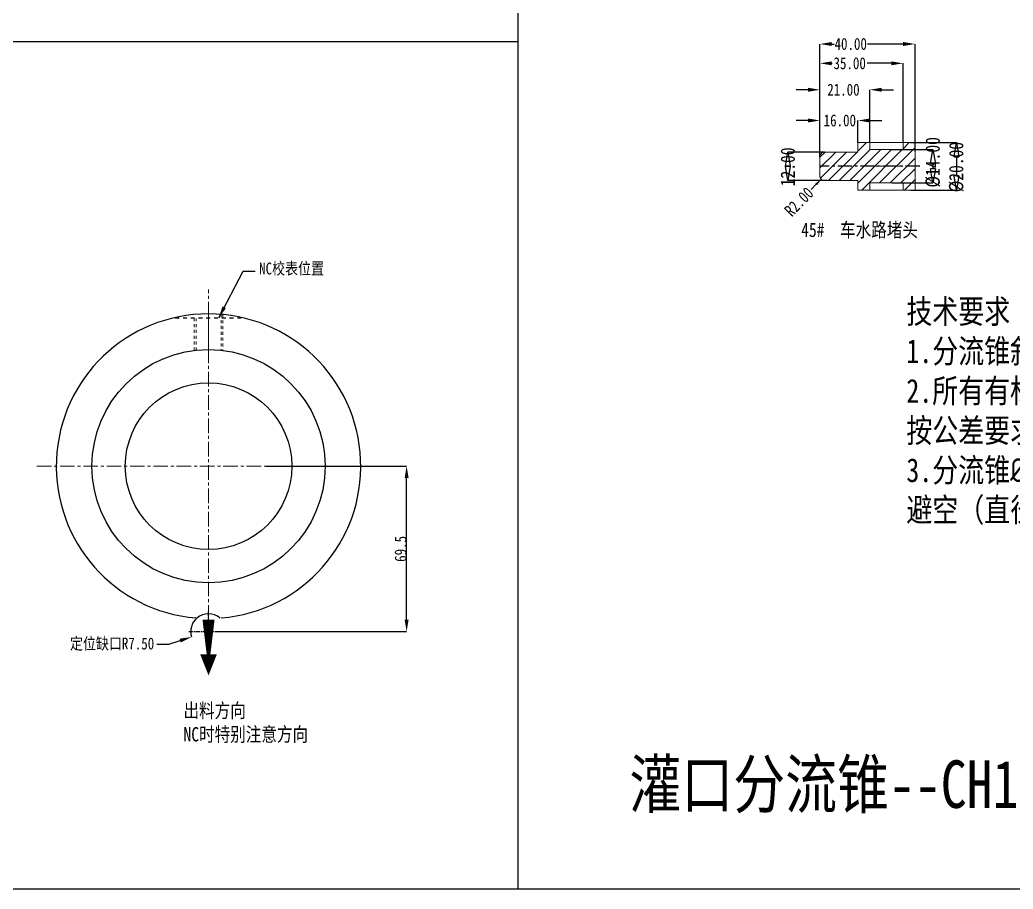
# Model space of a CAD drawing. Header units: millimetres. Extents: x -941 to 1421, y -11614 to -3210.
# Drawn here: x 94.5 to 512, y -5493.4 to -5128.2 of the extents above; entities that cross this region are included whole.
import ezdxf

# ---------------------------------------------------------------- set-up
doc = ezdxf.new("R2010")
doc.units = ezdxf.units.MM
doc.header["$LTSCALE"] = 16.335
doc.header["$PDMODE"] = 3
doc.header["$PDSIZE"] = 0.3125
for name, pattern in [('CENTER', [0.6, 0.375, -0.075, 0.075, -0.075]), ('HIDDEN', [0.2, 0.1, -0.1]), ('HIDDENX2', [0.75, 0.5, -0.25])]:
    doc.linetypes.add(name, pattern=pattern)
doc.layers.get('0').update_dxf_attribs({"linetype": 'CONTINUOUS'})
doc.layers.get('Defpoints').update_dxf_attribs({"linetype": 'CONTINUOUS'})
for name, color, linetype, lineweight in [('cool', 153, 'HIDDEN', 9), ('dim', 82, 'CONTINUOUS', 9), ('screw', 33, 'CONTINUOUS', 13), ('虚线', 6, 'HIDDENX2', 13)]:
    doc.layers.add(name, color=color, linetype=linetype, lineweight=lineweight)
doc.layers.add('DEFAULT_2', color=8, linetype='HIDDEN')
doc.styles.get("Standard").update_dxf_attribs({"font": 'txt', "width": 0.8})
doc.dimstyles.new('ISO-25', dxfattribs={"dimtxt": 8, "dimasz": 6, "dimexe": 0, "dimexo": 0, "dimgap": 0, "dimtad": 1, "dimdsep": 46, "dimtxsty": 'Standard', "dimcen": 0, "dimclrd": 4, "dimclre": 4, "dimclrt": 6, "dimazin": 0, "dimtfac": 1, "dimtofl": 0, "dimtmove": 0, "dimatfit": 3, "dimfxl": 0, "dimarcsym": 0})
doc.dimstyles.get("Standard").update_dxf_attribs({"dimtxt": 0.15625, "dimasz": 0.1875, "dimexe": 0.125, "dimexo": 0.0625, "dimtad": 0, "dimtih": 1, "dimtoh": 1, "dimdsep": 46, "dimtxsty": 'Standard', "dimcen": 0.09, "dimadec": 0, "dimazin": 0, "dimtp": 0.01, "dimtm": 0.01, "dimtfac": 1, "dimtofl": 0, "dimtmove": 0, "dimatfit": 3, "dimfxl": 0, "dimtolj": 1, "dimarcsym": 0})
doc.dimstyles.new('STANDARD$0', dxfattribs={"dimscale": 2, "dimtxt": 3, "dimasz": 3, "dimexe": 1.25, "dimexo": 0.625, "dimgap": 0.5, "dimtad": 0, "dimdsep": 46, "dimlunit": 6, "dimtxsty": 'Standard', "dimblk": 'CLOSEDBLANK', "dimcen": 0, "dimclrt": 2, "dimazin": 2, "dimtfac": 2, "dimtmove": 1, "dimatfit": 3, "dimfxl": 0, "dimtolj": 1, "dimtzin": 0, "dimarcsym": 0})

# ---------------------------------------------------------------- blocks, each defined once
blk = doc.blocks.new('*D479')
at = {"color": 4, "lineweight": -2, "ltscale": 0.5}
for p, q in [((197.93, -5315.71), (257.04, -5315.71)), ((257.04, -5380.21), (257.04, -5320.71)), ((176.5, -5385.21), (257.04, -5385.21))]:
    blk.add_line(p, q, dxfattribs=at)
at = {"color": 4, "ltscale": 0.5}
for points in [[(256.21, -5320.71), (257.88, -5320.71), (257.04, -5315.71)], [(256.21, -5380.21), (257.88, -5380.21), (257.04, -5385.21)]]:
    blk.add_solid(points, dxfattribs=at)
at = {"layer": 'Defpoints', "color": 0, "ltscale": 0.5}
for p in [(197.93, -5315.71), (257.04, -5315.71), (176.5, -5385.21)]:
    blk.add_point(p, dxfattribs=at)
at = {"color": 6, "ltscale": 0.5, "insert": (254.54, -5350.46), "char_height": 5, "attachment_point": 5, "rotation": 90}
blk.add_mtext('69.5', dxfattribs=at)
blk = doc.blocks.new('*D450')
at = {"color": 6, "lineweight": -2}
for p, q in [((157.1, -5390.5), (161.86, -5388.99)), ((152.1, -5390.5), (157.1, -5390.5))]:
    blk.add_line(p, q, dxfattribs=at)
blk.add_arc((173.78, -5385.21), 7.5, 130.5176, 197.6094, dxfattribs=at)
at = {"color": 6}
blk.add_solid([(161.61, -5388.19), (162.11, -5389.78), (166.63, -5387.48)], dxfattribs=at)
at = {"layer": 'Defpoints', "color": 0}
for p in [(173.78, -5385.21), (166.63, -5387.48)]:
    blk.add_point(p, dxfattribs=at)
at = {"color": 3, "insert": (133.23, -5390.5), "char_height": 5, "attachment_point": 5}
blk.add_mtext('\\A1;{\\fSimSun|b0|i0|c134|p2;定位缺口}R7.50', dxfattribs=at)
blk = doc.blocks.new('_ClosedBlank')
at = {"color": 0, "linetype": 'ByBlock', "lineweight": -2}
for p, q in [((-1, 0.167), (0, 0)), ((-1, 0.167), (-1, -0.167)), ((0, 0), (-1, -0.167))]:
    blk.add_line(p, q, dxfattribs=at)
blk = doc.blocks.new('*D451')
at = {"color": 6, "lineweight": -2}
for p, q in [((432.75, -5183.71), (417.29, -5183.71)), ((434, -5195.71), (417.29, -5195.71))]:
    blk.add_line(p, q, dxfattribs=at)
at = {"layer": 'Defpoints', "color": 0}
for p in [(432.75, -5183.71), (417.29, -5195.71), (434, -5195.71)]:
    blk.add_point(p, dxfattribs=at)
at = {"color": 6, "lineweight": -2, "xscale": 6, "yscale": 6, "zscale": 6}
for p, rotation in [((417.29, -5183.71), 90), ((417.29, -5195.71), 270)]:
    blk.add_blockref('_ClosedBlank', p, dxfattribs=dict(at, rotation=rotation))
at = {"color": 4, "insert": (417.29, -5189.94), "char_height": 6, "attachment_point": 5, "rotation": 90}
blk.add_mtext('\\A1;12.00', dxfattribs=at)
blk = doc.blocks.new('*D480')
at = {"color": 4, "lineweight": -2}
for p, q in [((425.75, -5170.46), (420.75, -5170.46)), ((430.75, -5185.71), (430.75, -5170.46)), ((446.75, -5179.71), (446.75, -5170.46)), ((451.75, -5170.46), (456.75, -5170.46))]:
    blk.add_line(p, q, dxfattribs=at)
at = {"color": 4}
for points in [[(425.75, -5169.62), (425.75, -5171.29), (430.75, -5170.46)], [(451.75, -5169.62), (451.75, -5171.29), (446.75, -5170.46)]]:
    blk.add_solid(points, dxfattribs=at)
at = {"layer": 'Defpoints', "color": 0}
for p in [(446.75, -5170.46), (446.75, -5179.71), (430.75, -5185.71)]:
    blk.add_point(p, dxfattribs=at)
at = {"color": 6, "insert": (439.14, -5170.46), "char_height": 5, "attachment_point": 5}
blk.add_mtext('\\A1;16.00', dxfattribs=at)
blk = doc.blocks.new('*D481')
at = {"color": 4, "lineweight": -2}
for p, q in [((425.75, -5157.55), (420.75, -5157.55)), ((430.75, -5185.71), (430.75, -5157.55)), ((451.75, -5179.71), (451.75, -5157.55)), ((456.75, -5157.55), (461.75, -5157.55))]:
    blk.add_line(p, q, dxfattribs=at)
at = {"color": 4}
for points in [[(425.75, -5156.71), (425.75, -5158.38), (430.75, -5157.55)], [(456.75, -5156.71), (456.75, -5158.38), (451.75, -5157.55)]]:
    blk.add_solid(points, dxfattribs=at)
at = {"layer": 'Defpoints', "color": 0}
for p in [(451.75, -5157.55), (451.75, -5179.71), (430.75, -5185.71)]:
    blk.add_point(p, dxfattribs=at)
at = {"color": 6, "insert": (440.66, -5157.55), "char_height": 5, "attachment_point": 5}
blk.add_mtext('\\A1;21.00', dxfattribs=at)
blk = doc.blocks.new('*D482')
at = {"color": 4, "lineweight": -2}
for p, q in [((430.75, -5185.71), (430.75, -5146.44)), ((435.75, -5146.44), (435.95, -5146.44)), ((460.75, -5146.44), (450.62, -5146.44)), ((465.75, -5179.71), (465.75, -5146.44))]:
    blk.add_line(p, q, dxfattribs=at)
at = {"color": 4}
for points in [[(435.75, -5145.61), (435.75, -5147.27), (430.75, -5146.44)], [(460.75, -5145.61), (460.75, -5147.27), (465.75, -5146.44)]]:
    blk.add_solid(points, dxfattribs=at)
at = {"layer": 'Defpoints', "color": 0}
for p in [(465.75, -5146.44), (465.75, -5179.71), (430.75, -5185.71)]:
    blk.add_point(p, dxfattribs=at)
at = {"color": 6, "insert": (443.28, -5146.44), "char_height": 5, "attachment_point": 5}
blk.add_mtext('\\A1;35.00', dxfattribs=at)
blk = doc.blocks.new('*D483')
at = {"color": 4, "lineweight": -2}
for p, q in [((430.75, -5185.71), (430.75, -5138.32)), ((435.75, -5138.32), (436.72, -5138.32)), ((465.75, -5138.32), (450.72, -5138.32)), ((470.75, -5183.43), (470.75, -5138.32))]:
    blk.add_line(p, q, dxfattribs=at)
at = {"color": 4}
for points in [[(435.75, -5137.48), (435.75, -5139.15), (430.75, -5138.32)], [(465.75, -5137.48), (465.75, -5139.15), (470.75, -5138.32)]]:
    blk.add_solid(points, dxfattribs=at)
at = {"layer": 'Defpoints', "color": 0}
for p in [(470.75, -5138.32), (470.75, -5183.43), (430.75, -5185.71)]:
    blk.add_point(p, dxfattribs=at)
at = {"color": 6, "insert": (443.72, -5138.32), "char_height": 5, "attachment_point": 5}
blk.add_mtext('\\A1;40.00', dxfattribs=at)
blk = doc.blocks.new('*D484')
at = {"color": 6, "lineweight": -2}
for p, q in [((461.11, -5182.71), (478.29, -5182.71)), ((478.29, -5188.71), (478.29, -5190.71)), ((461.11, -5196.71), (478.29, -5196.71))]:
    blk.add_line(p, q, dxfattribs=at)
at = {"layer": 'Defpoints', "color": 0}
for p in [(461.11, -5182.71), (461.11, -5196.71), (478.29, -5196.71)]:
    blk.add_point(p, dxfattribs=at)
at = {"color": 6, "lineweight": -2, "xscale": 6, "yscale": 6, "zscale": 6}
for p, rotation in [((478.29, -5182.71), 90), ((478.29, -5196.71), 270)]:
    blk.add_blockref('_ClosedBlank', p, dxfattribs=dict(at, rotation=rotation))
at = {"color": 4, "insert": (478.29, -5188.02), "char_height": 6, "attachment_point": 5, "rotation": 90}
blk.add_mtext('\\A1;%%c14.00', dxfattribs=at)
blk = doc.blocks.new('*D487')
at = {"color": 6, "lineweight": -2}
for p, q in [((468.82, -5179.71), (488.17, -5179.71)), ((488.17, -5185.71), (488.17, -5193.71)), ((468.82, -5199.71), (488.17, -5199.71))]:
    blk.add_line(p, q, dxfattribs=at)
at = {"layer": 'Defpoints', "color": 0}
for p in [(468.82, -5179.71), (468.82, -5199.71), (488.17, -5199.71)]:
    blk.add_point(p, dxfattribs=at)
at = {"color": 6, "lineweight": -2, "xscale": 6, "yscale": 6, "zscale": 6}
for p, rotation in [((488.17, -5179.71), 90), ((488.17, -5199.71), 270)]:
    blk.add_blockref('_ClosedBlank', p, dxfattribs=dict(at, rotation=rotation))
at = {"color": 4, "insert": (488.17, -5190.03), "char_height": 6, "attachment_point": 5, "rotation": 90}
blk.add_mtext('\\A1;%%c20.00', dxfattribs=at)
blk = doc.blocks.new('*D488')
at = {"color": 6, "lineweight": -2}
blk.add_line((427.12, -5199.39), (429.23, -5197.26), dxfattribs=at)
at = {"color": 6}
blk.add_solid([(428.88, -5196.91), (429.59, -5197.61), (431.35, -5195.13)], dxfattribs=at)
at = {"layer": 'Defpoints', "color": 0}
for p in [(432.75, -5193.71), (431.35, -5195.13)]:
    blk.add_point(p, dxfattribs=at)
at = {"color": 4, "insert": (421.96, -5204.6), "char_height": 5, "attachment_point": 5, "rotation": 45.2565}
blk.add_mtext('\\A1;R2.00', dxfattribs=at)

msp = doc.modelspace()

# ---------------------------------------------------------------- hatches: boundary and pattern name
h = msp.add_hatch()
h.set_pattern_fill('ANSI31', color=4, style=0)
h.set_pattern_definition([(45, (-991.5268, -5561.9602), (-2.245064, 2.245064), [])])
h.paths.add_polyline_path([(470.753, -5189.71), (470.753, -5179.71), (465.753, -5179.71), (465.753, -5182.71), (451.753, -5182.71), (451.753, -5179.71), (446.753, -5179.71), (446.753, -5183.71), (432.753, -5183.71, 0.4142136), (430.753, -5185.71), (430.753, -5189.71)])
h.paths.add_polyline_path([(430.753, -5189.71), (430.753, -5193.71, 0.4142136), (432.753, -5195.71), (446.753, -5195.71), (446.753, -5199.71), (451.753, -5199.71), (451.753, -5196.71), (465.753, -5196.71), (465.753, -5199.71), (470.753, -5199.71), (470.753, -5189.71)])

# ---------------------------------------------------------------- linework, layer by layer
at = {"ltscale": 0.5}
for p, q in [((303.835, -4807.703), (303.835, -5493.416)), ((-198.289, -5137.328), (303.835, -5137.328))]:
    msp.add_line(p, q, dxfattribs=at)
at = {"color": 1, "linetype": 'CENTER', "ltscale": 0.970285}
msp.add_line((472.753, -5189.71), (430.753, -5189.71), dxfattribs=at)
at = {"color": 1, "linetype": 'CENTER', "lineweight": 0}
for p, q in [((173.777, -5389.988), (173.777, -5241.427)), ((101.572, -5315.707), (245.981, -5315.707))]:
    msp.add_line(p, q, dxfattribs=at)
at = {"color": 1, "linetype": 'CENTER', "ltscale": 0.3}
for p, q in [((173.777, -5393.457), (173.777, -5376.957)), ((165.527, -5385.207), (182.027, -5385.207))]:
    msp.add_line(p, q, dxfattribs=at)
at = {"ltscale": 0.5}
msp.add_lwpolyline([(-198.289, -4807.703), (683.4, -4807.703), (683.4, -5493.416), (-198.289, -5493.416)], close=True, dxfattribs=at)
msp.add_lwpolyline([(173.777, -5403.612, 0, 7.027, 0), (173.777, -5394.745, 1.562, 5.075, -0.0000107), (173.777, -5380.207, 5.075, 5.075, -0.0207624)], format="xyseb")
for radius in [49, 35]:
    msp.add_circle((173.777, -5315.707), radius, dxfattribs=at)
for centre, radius, start, end in [((173.777, -5315.707), 64, 274.73725, 265.26274), ((173.777, -5385.207), 7.5, 49.31224, 130.68775)]:
    msp.add_arc(centre, radius, start, end, dxfattribs=at)
at = {"layer": 'cool', "color": 1, "linetype": 'CENTER', "ltscale": 0.621977}
msp.add_line((173.777, -5250.998), (173.777, -5266.193), dxfattribs=at)
at = {"layer": 'DEFAULT_2', "color": 8, "linetype": 'HIDDEN'}
msp.add_line((159.777, -5253.392), (187.777, -5253.392), dxfattribs=at)
at = {"layer": 'screw', "linetype": 'HIDDEN', "ltscale": 0.746373}
for p, q in [((179.027, -5251.923), (179.027, -5266.989)), ((168.527, -5253.609), (168.527, -5266.989))]:
    msp.add_line(p, q, dxfattribs=at)
at = {"layer": 'screw', "color": 92, "linetype": 'HIDDEN', "ltscale": 0.746373}
for p, q in [((179.777, -5251.989), (179.777, -5267.076)), ((167.777, -5253.609), (167.777, -5267.076))]:
    msp.add_line(p, q, dxfattribs=at)
at = {"layer": 'screw', "color": 1, "linetype": 'CENTER', "ltscale": 0.466483}
msp.add_line((173.777, -5253.609), (173.777, -5264.16), dxfattribs=at)
at = {"layer": '虚线', "ltscale": 10}
for p, q in [((446.753, -5179.71), (446.753, -5183.71)), ((470.753, -5179.71), (446.753, -5179.71)), ((451.753, -5179.71), (451.753, -5182.71)), ((465.753, -5179.71), (465.753, -5182.71)), ((470.753, -5179.71), (470.753, -5199.71)), ((446.753, -5183.71), (432.753, -5183.71)), ((465.753, -5182.71), (451.753, -5182.71)), ((430.753, -5193.71), (430.753, -5185.71)), ((446.753, -5195.71), (432.753, -5195.71)), ((446.753, -5199.71), (446.753, -5195.71)), ((451.753, -5199.71), (451.753, -5196.71)), ((465.753, -5196.71), (451.753, -5196.71)), ((465.753, -5199.71), (465.753, -5196.71)), ((470.753, -5199.71), (446.753, -5199.71))]:
    msp.add_line(p, q, dxfattribs=at)
at = {"layer": '虚线', "color": 1, "linetype": 'CENTER', "ltscale": 0.310989}
msp.add_line((453.253, -5189.71), (464.253, -5189.71), dxfattribs=at)
at = {"layer": '虚线', "ltscale": 10}
for centre, start, end in [((432.753, -5185.71), 90, 180), ((432.753, -5193.71), 180, 270)]:
    msp.add_arc(centre, 2, start, end, dxfattribs=at)

# ---------------------------------------------------------------- texts
at = {"attachment_point": 1}
for s, insert, char_height, width in [('{\\fSimSun|b0|i0|c134|p2;45#  车水路堵头}', (422.892, -5213.413), 6, 71.53055), ('{\\fSimSun|b0|i0|c134|p2;技术要求\\P1.分流锥斜度与灌口斜度实配。\\P2.所有有标注公差的位置为重点管控尺寸,按公差要求加工。\\P3.分流锥\\fISOCPEUR|b0|i0|c0|p34;%%C\\fSimSun|b0|i0|c134|p2;98（前面留30长封胶）后段需车避空（直径车小0.5）。}', (467.104, -5245.698), 10, 209.44801), ('{\\fSimSun|b0|i0|c134|p2;出料方向\\P\\C6;NC时特别注意方向}', (163.262, -5415.358), 6, 97.10809), ('{\\fSimSun|b0|i0|c134|p2;\\C2;\\P\\C256;灌口分流锥--CH184-06A 上烤盘 \\P\\H0.9993x;\\P\\H0.75x;\\P      \\P      }', (350.68, -5405.977), 20, 564.27245)]:
    msp.add_mtext(s, dxfattribs=dict(at, insert=insert, char_height=char_height, width=width))
at = {"layer": 'dim', "insert": (195.047, -5232.921), "char_height": 5, "attachment_point": 4}
msp.add_mtext('\\A1;NC{\\fSimSun|b0|i0|c134|p2;校表位置}', dxfattribs=at)

# ---------------------------------------------------------------- dimensions: what is measured, and where the dimension line sits
for base, p2, picture, middle in [((470.753, -5138.318), (470.753, -5183.431), '*D483', (443.718, -5138.318)), ((465.753, -5146.442), (465.753, -5179.71), '*D482', (443.283, -5146.442)), ((451.753, -5157.548), (451.753, -5179.71), '*D481', (440.657, -5157.548)), ((446.753, -5170.456), (446.753, -5179.71), '*D480', (439.139, -5170.456))]:
    dim = msp.add_linear_dim(base=base, p1=(430.753, -5185.71), p2=p2, dimstyle='STANDARD$0', override={"dimscale": 1, "dimtxt": 5, "dimasz": 5, "dimexe": 0, "dimexo": 0, "dimgap": 0, "dimtih": 1, "dimtoh": 1, "dimzin": 0, "dimlunit": 2, "dimclrd": 4, "dimclre": 4, "dimclrt": 6, "dimazin": 0, "dimtp": 0.01, "dimtm": 0.01, "dimtfac": 1, "dimtofl": 0, "dimtmove": 0, "dimfxl": 1.25})
    dim.commit()
    dim.dimension.update_dxf_attribs({"geometry": picture, "text_midpoint": middle, "dimtype": 160})
for base, p1, p2, picture, middle in [((478.288, -5196.71), (461.107, -5182.71), (461.107, -5196.71), '*D484', (478.288, -5188.02)), ((488.166, -5199.71), (468.816, -5179.71), (468.816, -5199.71), '*D487', (488.166, -5190.029))]:
    dim = msp.add_linear_dim(base=base, p1=p1, p2=p2, angle=90, text='%%c<>', dimstyle='STANDARD$0', override={"dimexe": 0, "dimexo": 0, "dimgap": 0, "dimzin": 0, "dimclrd": 6, "dimclre": 6, "dimclrt": 4})
    dim.commit()
    dim.dimension.update_dxf_attribs({"geometry": picture, "text_midpoint": middle, "dimtype": 160})
dim = msp.add_linear_dim(base=(417.287, -5195.71), p1=(432.753, -5183.71), p2=(433.997, -5195.71), angle=90, dimstyle='STANDARD$0', override={"dimexe": 0, "dimexo": 0, "dimgap": 0, "dimzin": 0, "dimclrd": 6, "dimclre": 6, "dimclrt": 4})
dim.commit()
dim.dimension.update_dxf_attribs({"geometry": '*D451', "text_midpoint": (417.287, -5189.941), "dimtype": 160})
dim = msp.add_radius_dim(center=(432.753, -5193.71), mpoint=(431.346, -5195.13), dimstyle='Standard', override={"dimtxt": 5, "dimasz": 3, "dimexe": 0, "dimexo": 0, "dimgap": 0, "dimtih": 0, "dimtoh": 0, "dimzin": 0, "dimcen": 0, "dimclrd": 6, "dimclre": 6, "dimclrt": 4, "dimadec": 2, "dimtp": 0, "dimtm": 0, "dimtzin": 0})
dim.commit()
dim.dimension.update_dxf_attribs({"geometry": '*D488', "text_midpoint": (421.96, -5204.601)})
at = {"ltscale": 0.5}
dim = msp.add_linear_dim(base=(257.043, -5315.707), p1=(176.499, -5385.207), p2=(197.933, -5315.707), angle=90, dimstyle='ISO-25', override={"dimtxt": 5, "dimasz": 5, "dimexe": 0, "dimexo": 0, "dimfxl": 1.25}, dxfattribs=at)
dim.commit()
dim.dimension.update_dxf_attribs({"geometry": '*D479', "text_midpoint": (254.543, -5350.457)})
dim = msp.add_radius_dim(center=(173.777, -5385.207), mpoint=(166.628, -5387.476), text='{\\fSimSun|b0|i0|c134|p2;定位缺口}<>', dimstyle='Standard', override={"dimtxt": 5, "dimasz": 5, "dimexe": 0, "dimexo": 0, "dimgap": 0, "dimtad": 0, "dimzin": 0, "dimcen": 0, "dimclrd": 6, "dimclre": 6, "dimclrt": 3, "dimadec": 2, "dimtol": 0, "dimfxl": 1.25, "dimtzin": 0, "dimarcsym": 2})
dim.commit()
dim.dimension.update_dxf_attribs({"geometry": '*D450', "text_midpoint": (133.23, -5390.501)})

# ---------------------------------------------------------------- leaders
at = {"layer": 'dim', "annotation_type": 0, "has_hookline": 1, "hookline_direction": 0, "text_width": 30.467}
msp.add_leader([(178.036, -5253.392), (188.366, -5233.733), (193.366, -5233.733)], dimstyle='Standard', override={"dimtxt": 2.5, "dimasz": 5, "dimexe": 0, "dimexo": 0, "dimgap": 0.49975, "dimtad": 0, "dimzin": 0, "dimcen": 0, "dimadec": 2, "dimtol": 0, "dimtzin": 0}, dxfattribs=at)

doc.saveas('drawing.dxf')
